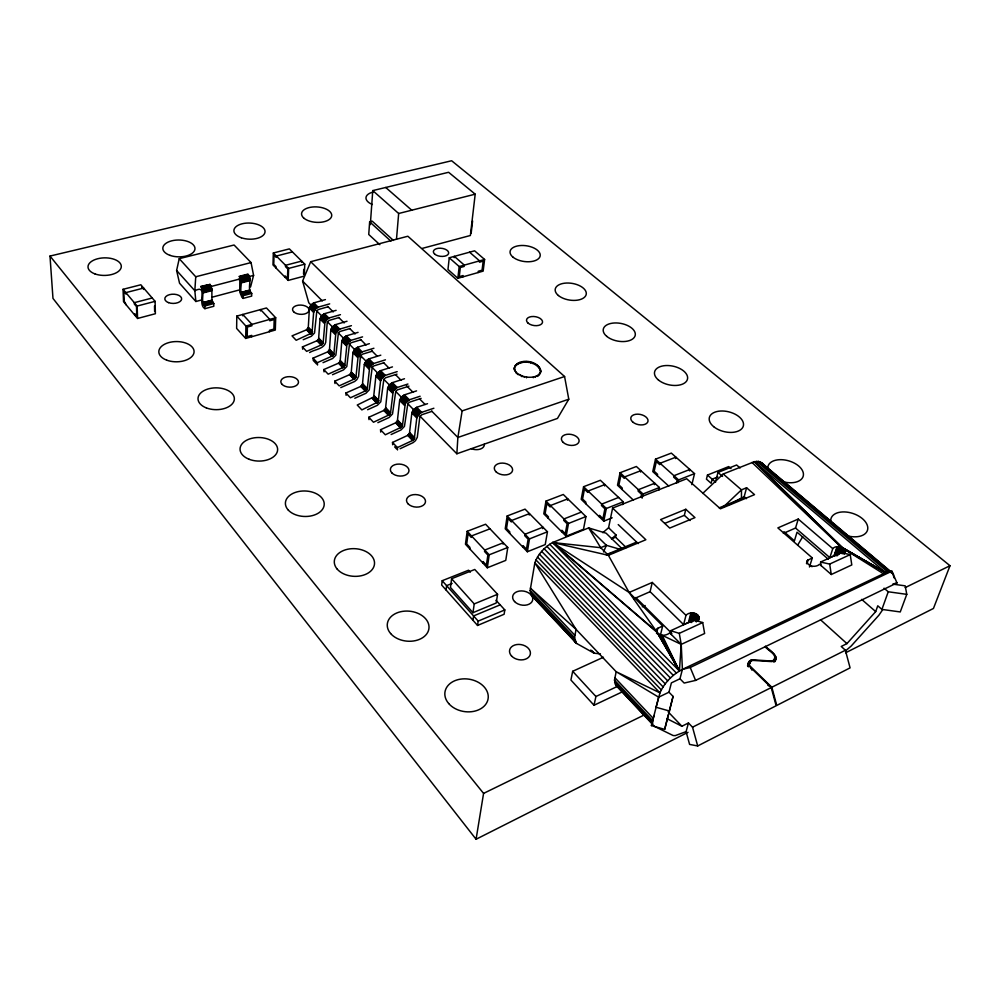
<?xml version="1.0" encoding="UTF-8"?>
<svg xmlns="http://www.w3.org/2000/svg" width="1000" height="1000" viewBox="0 0 1000 1000"><rect width="100%" height="100%" fill="white"/><g stroke="black" fill="none" stroke-linecap="round" stroke-linejoin="round"><path stroke-width="1.5" d="M211.925 300.163L211.863 289.35L210.037 284.438L200.775 286.375C205.825 291.887 199.625 300.875 204.887 305.963L204.9 308.675L213.787 306.288L213.8 303.575L211.925 300.163L203.038 302.525M729.5 504.462L741.45 498.05L741.475 489.85L723.213 474L702.675 493.462M236.8 316.1L236.637 328.438L245.7 338.438L275.312 330.037L275.7 317.75L266.462 307.962L236.8 316.1L245.912 326.062L245.7 338.438M243.025 298.425L243.062 295.738C237.688 290.788 244.275 281.775 239.125 276.388L247.825 274.113C253 279.488 246.325 288.5 251.725 293.412L251.675 296.1L243.025 298.425L241.887 297.213L239.75 291.975L239.812 281.025L239.088 279.1M242.763 315.837L242.787 314.462L251.925 324.387L251.9 325.763L247.4 327.025L247.213 336.637L251.7 335.375L251.663 336.737M260.538 310.938L260.575 309.575L269.8 319.4L269.75 320.775L274.188 319.538L273.888 329.1L269.475 330.337L269.438 331.7M273.325 252.987L272.975 264.913L288.188 280.413L304.25 276.125L304.775 264.175L289.363 248.888L273.325 252.987L288.637 268.412L288.188 280.413M275.988 267.987L276.025 266.663L273.762 264.363L274.05 255.075L276.325 257.375L276.363 256.038L292.413 251.912M285.113 277.288L285.163 275.963L287.475 278.3L287.812 268.975L285.5 266.637L285.538 265.3L301.663 261.087L301.613 262.425M303.538 274.025L303.738 269.387M329.688 303.863L318.1 307.162L315.575 308.95L313.637 312.413L312.05 332.9L296.175 340.262L292.025 335.863L306.5 329.825L308.275 327.762L309.413 308.1L310.675 305.438L313.863 302.863L325.425 299.587M302.7 349.225L302.438 346.9L316.975 340.763L318.6 339.087L320.012 318.95L321.975 315.475L324.513 313.675L336.125 310.338M844.225 554.087C848.15 547.388 836.562 544.175 832.763 548.638L829.85 557.65L795.537 528.038L783.363 533.375M302.438 346.9L306.65 351.375L321.987 344.625L323.15 342.7L325.025 321.538L328.825 318.05L340.45 314.675M310.7 261.7L407.863 236.238L564.575 376.525L568.775 399.2L557.463 418.425L456.85 453.775L457.875 437.475L462.137 410.887L310.7 261.7L302.6 281.075L308.788 302.8L310.963 305.012M250.562 286.975L253.588 275.375L251.05 262.575L234.088 245.012L179.237 258.663L195.738 276.775L194.838 290.738L195.863 301.5L201.775 299.925M316.488 363.875L313.275 360.462L313.025 358.137L327.65 351.887L329.462 349.787L330.812 330L332.1 327.3L335.35 324.675L347.013 321.25M313.025 358.137L317.312 362.675L332.738 355.825L333.9 353.875L335.9 332.638L339.738 329.125L351.413 325.675M324.038 371.887L323.8 369.55L338.488 363.2L340.138 361.5L341.788 341.225L343.8 337.7L346.362 335.863L358.075 332.362M323.8 369.55L328.162 374.175L343.663 367.212L344.85 365.25L346.975 343.938L350.825 340.4L362.562 336.863M393.438 240.438L372.225 221.175L369.65 221.825L368.738 234.488L379.825 244.688M370.312 224.65L372.762 190.6L448.6 172.288L475.2 194.175L470.363 235.5L422.2 248.412M334.975 383.512L334.75 381.175L349.525 374.712L351.188 373L352.95 352.65L354.988 349.113L357.575 347.25L369.35 343.675M334.75 381.175L339.188 385.875L354.775 378.787L355.975 376.825L358.225 355.438L362.113 351.863L373.9 348.25M346.112 395.337L345.9 393L360.75 386.425L362.425 384.7L364.312 364.288L366.375 360.712L368.988 358.837L380.8 355.175M345.9 393L350.412 397.788L366.087 390.588L367.3 388.6L369.688 367.137L373.6 363.525L385.45 359.837M396.5 239.112L398.663 213.5L372.762 190.6M397.188 371.625L385.3 375.412L382.663 377.312L380.562 380.913L378.25 401.825L361.85 409.9L357.25 405.025L373.625 397.013L375.887 376.125L377.25 373.363L380.6 370.625L392.475 366.887M600.4 653.863L594.138 653.213L576.45 643.363L532.175 596.237L530.125 590.55L534.862 562.8C537.938 554.113 544.675 547 552.638 542.525L588.638 527.913L606.125 533.212L622.075 548.737M368.988 419.625L368.8 417.275L383.812 410.475L385.513 408.713L387.65 388.175L389.775 384.562L392.413 382.638L404.487 378.75M368.8 417.275L373.475 422.238L389.312 414.787L390.562 412.775L393.212 391.175L397.2 387.5L407.95 384.012M380.725 432.1L380.55 429.738L395.65 422.825L397.362 421.05L399.637 400.438L401.788 396.8L404.45 394.85L416.575 390.875M380.55 429.738L385.312 434.787L401.238 427.212L402.5 425.2L405.3 403.525L409.325 399.8L420.125 396.238M392.675 444.787L392.525 442.438L407.688 435.387L409.425 433.6L411.85 412.925L413.288 410.125L416.7 407.3L427.525 403.688M397.525 449.938L397.375 447.575L412.575 440.487L414.312 438.688L416.788 417.987L418.975 414.312L421.662 412.337L433.875 408.237M775.013 661.587C779.075 654.5 768.675 650.662 765.475 646.188M449.25 257.775L447.975 269.475L457.85 278.3L483.15 271.125L484.613 259.462L474.588 250.812L449.25 257.775L459.188 266.55L457.85 278.3M454.212 257.675L454.363 256.363L464.312 265.125L464.162 266.438L460.325 267.5L459.275 276.637L463.1 275.55L462.95 276.85M570.962 636.2L576.45 643.363L574.575 637.75L576.038 629.362L534.862 562.8L659.963 692.862L656.075 707.25L669.45 711.025L664.675 729.362L651.438 725.6L658.662 697.175L668.988 692.188L671.388 682.887L679.963 678.775L682.412 669.4L681.237 644.388L679.275 633.362L670.662 630.712L671.338 634.525M471.138 233.438L472.6 220.95M478.137 272.55L478.288 271.262L482.062 270.188L483.188 261.112L479.412 262.175L479.562 260.863L469.562 252.188M470.3 572.163L468.525 570.225L442.2 580.712L441.675 585.05L477.562 625.45L504.125 614.263L504.812 609.925L495.988 600.275M446.05 589.987L446.6 585.65L452.15 583.425M451.6 578.725L450.475 587.463L472.975 612.675L496.225 603.013L497.562 594.288L474.775 569.475L451.6 578.725L474.225 603.913L472.975 612.675M467.175 531.3L465.45 544.212L487.312 567.775L505.763 560.388L507.762 547.475L485.6 524.237L467.175 531.3L489.212 554.812L487.312 567.775M469.762 548.862L469.963 547.438L466.712 543.95L468.062 533.9L471.325 537.388L471.525 535.938L489.975 528.825M472.975 620.288L473.587 615.938L500.175 604.85M482.887 563L483.088 561.575L486.413 565.15L487.875 555.075L484.538 551.5L484.75 550.05L503.275 542.775L503.05 544.212M765.163 646.812C768.7 648.363 781.075 659.262 771.225 661.038L752.95 659.812C749.488 659.488 746.8 663.625 749.412 666.338L771.225 687.575L776.15 705.75L697.688 745.962L692.525 727.188L688.462 722.962L686.087 731.65L675.225 735.625L673.15 735.537L654.425 726.338L616.2 685.662L614.487 680.138L616.175 671.725L576.038 629.362L530.337 588.088L574.862 635.275M514.338 369.588L514.425 367.512L514.763 370.962L514.438 368.875M514.8 366.213L514.7 366.925C520.788 358.7 538.837 361.4 540.662 371.95C540.388 360.35 517.688 356.975 514.312 368.225M477.562 625.45L478.188 621.1L442.2 580.712M515.462 365.725L515.562 365.012M515.675 371.6L516.75 373.612L514.862 370.25M516.587 364.65L516.7 363.938M518.05 363.75L518.15 363.038M519.788 363.05L519.888 362.337M518.25 374.787L516.85 372.887M521.75 362.55L521.862 361.838M520.15 375.112L522.062 376.7L522.175 375.988L518.362 374.075M523.9 362.287L524 361.575M526.138 362.25L526.25 361.538M524.25 377.362L524.362 376.65L522.175 375.988M528.425 362.463L528.538 361.75M526.538 377.812L526.65 377.1C531.45 377.65 537.788 377.25 540.425 372.537L538.462 375.55L537.025 376.475L537.137 375.763M507.175 515.975L505.225 528.787L527.362 551.75L545.225 544.587L547.463 531.775L525.037 509.137L507.175 515.975L529.487 538.888L527.362 551.75M530.688 362.9L530.8 362.188M532.85 363.55L532.962 362.837M534.85 364.4L534.963 363.688M533.3 377.713L533.413 376.987M509.6 533.325L509.812 531.912L506.538 528.5L508.062 518.538L511.362 521.938L511.587 520.5L529.475 513.612L529.237 515.037M536.638 365.425L536.75 364.712M535.275 377.2L535.388 376.488M538.138 366.587L538.25 365.875M539.338 367.863L539.45 367.15M538.462 375.55L538.575 374.837M540.163 369.212L540.275 368.5M539.575 374.462L539.688 373.75M540.612 370.588L540.725 369.875M522.875 547.1L523.112 545.675L526.462 549.163L528.125 539.163L524.738 535.688L524.975 534.25L542.925 527.188L542.675 528.625M688.025 732.3L476.075 839.25L483.575 793.4L50 256.062L451.637 160.75L950 565.725L933.45 608.462L845.6 652.788M698.275 621.112C702.288 613.725 690.212 610.312 685.987 615.325L683.612 624.612L650.1 591.688L652.262 582.438L685.987 615.325M545.962 501.125L543.787 513.837L566.163 536.213L583.488 529.275L585.938 516.562L563.288 494.487L545.962 501.125L568.513 523.45L566.163 536.213M548.212 518.263L548.462 516.85L545.138 513.538L546.838 503.638L550.175 506.95L550.425 505.538L567.762 498.85L567.5 500.262M561.638 531.688L561.888 530.275L565.288 533.663L567.112 523.75L563.688 520.363L563.95 518.938L581.35 512.087M622.65 504.613L623.237 501.812L600.375 480.288L583.575 486.712L581.2 499.325L603.787 521.15L612.188 517.788M585.662 503.638L585.925 502.25L582.575 499.012L584.438 489.2L587.812 492.425L588.075 491.025L604.9 484.538L604.612 485.938M599.212 516.737L599.487 515.337L602.925 518.65L604.9 508.8L601.45 505.5L601.737 504.087L618.612 497.45M603.462 657.225L572.675 671.3L570.913 680.025L594.012 705.25L623.475 691.3M603.787 521.15L606.337 508.488L623.237 501.812M602.812 532.712L608.575 527.762L612.612 508.088L686.675 478.738L720.425 508.8L754.538 494.637L746.587 487.762L741.475 489.85L723.75 506.637M658.787 490.275L659.425 487.5L636.375 466.5L620.075 472.738L617.5 485.25L633.387 500.112M622 489.462L622.288 488.075L618.913 484.925L620.913 475.188L624.312 478.338L624.612 476.938L640.938 470.65L640.638 472.038M616.025 534.975L611.487 538.888L615.562 537.225L616.025 534.975L608.575 527.762M618.212 524.575L638.237 543.6M594.012 705.25L595.913 696.513L617.038 686.587M640.95 497.1L641.562 494.312L638.075 491.087L638.387 489.688L654.762 483.25L654.45 484.65M642.113 498.162L643.025 493.975L659.425 487.5M691.85 484.65L694.538 473.612L671.325 453.113L655.487 459.175L652.75 471.587L668.75 486.087M195.863 301.5L179.55 283.225L176.612 270.475L179.237 258.663M657.288 475.7L657.588 474.325L654.175 471.238L656.325 461.587L659.75 464.663L660.062 463.275L675.913 457.163L675.6 458.55M676.475 483.013L677.125 480.238L673.625 477.1L673.95 475.712L689.837 469.462L689.5 470.85M677.975 482.675L678.625 479.9L694.538 473.612M664.788 523.375L684.338 515.325L685.812 509.275L694.975 517.612L669.725 528.075L660.6 519.587L685.812 509.275M656.663 631.3L657.3 628.638L662.688 625.913L629.125 592.475L552.638 542.525L600.662 547.688L606.413 545.325L620.85 549.538M656.538 633.525L657.837 628.188M660.4 635.237L662.688 625.913M664.675 729.362L668.288 714.7M669.45 711.025L673.062 696.4L668.988 692.188M731.05 468.625L728.688 466.6L707.463 475.05L706.438 479.162L711.125 483.288L712.163 479.175L717.825 476.912M715.863 480.712L717.962 472.438L736.625 465L740.088 467.962M651.438 725.6L654.025 715.512M683.612 624.612L688.425 622.475L690.825 613.188M688.425 622.475L689.225 622.312L691.625 613.038M689.225 622.312L690.075 622.263L692.487 612.975M690.075 622.263L690.962 622.312L693.375 613.038M692.188 621.138L694.262 613.188M668.662 713.3L673.062 696.4M693.062 621.4L695.138 613.45M694.237 620.425L695.975 613.8M695.013 620.862L696.75 614.237M775.9 658.737L774.55 660.675L771.888 661.612L753.2 660.425C750.175 660.138 747.825 663.763 750.1 666.125L771.838 687.262L776.762 705.438L850.075 667.862L845.387 650.238L841.237 646.462L846.938 643.612L875.7 611.6L877.763 605.8L881.912 609.4L900.25 611.95L906.775 594.35L905.2 585.85L893.938 584.288M695.7 621.375L697.438 614.738M696.287 621.938L698.025 615.312M697.1 621.225L698.487 615.925M697.775 620.538L698.825 616.562M698.325 619.862L699.025 617.212M540.312 373.25L540.775 371.238M741.45 498.05L744.163 496.712L746.587 487.762M747.537 665.962L748.575 662.35M747.675 665.962L748.95 661.675M748.213 665.362L749.488 661.075M748.35 666.162L749.375 662.65M748.337 666.862L750.188 660.575M748.888 665.812L750.175 661.525M750.15 663.05L751 660.188M795.537 528.038L798.25 519.062L832.763 548.638M773.662 661.062L774.987 656.775M773.812 662.013L775.588 656.3M774.1 661.675L775.15 658.175M774.55 661.413L775.888 657.125M775.1 660.8L775.987 657.95M806.462 563.387L807.6 560.325L812.3 557.938L777.862 527.9L798.25 519.062M806.787 562.925L807.6 560.325M806.825 563.812L808.037 559.925M809.45 567L812.3 557.938M829.85 557.65L834.087 555.775L837.025 546.763M834.087 555.775L837.75 546.625M838.538 546.575L835.6 555.6L834.812 555.638M836.413 555.65L839.362 546.638M837.25 555.788L840.2 546.775M838.512 554.738L841.038 547.013L754.388 461.688L723.213 474M839.737 553.775L841.85 547.337L754.388 461.688L758.562 461.425L761.65 462.837L892.675 573.188L894.125 577.925M840.913 552.875L842.6 547.725L754.388 461.688L885.713 572.663L889.812 572.038L892.675 573.188M841.6 553.337L843.288 548.188L885.713 572.663L682.412 669.4C672.65 674.438 664.388 682.75 659.963 692.862L616.175 671.725L658.662 697.175M842.2 553.837L843.888 548.688L885.713 572.663L844.388 549.237L843.112 553.1M843.487 553.675L844.75 549.812M844.15 552.962L845 550.388M844.262 553.538L845.113 550.962M845.075 551.512L844.175 552.863M881.912 609.4L888.25 591.775L884.05 588.188M807.275 560.788C806.45 566.737 816.2 567.875 819.525 564.237L831.287 574.5L851.8 564.938L850.225 554.6L841.1 552.663L820.588 562.05L821.162 565.662M698.975 618.462L695.45 621.112M603.475 551.95L606.413 545.325L588.638 527.913L600.662 547.688L608.387 555.3L629.125 592.475L656.712 631.688L679.4 671.012L681.237 644.388L669.75 632.938C666.15 635.763 659.887 636.613 657.038 632.337L552.638 542.525L608.387 555.3L645.863 539.75L612.612 508.088M802.725 536.7L797.938 544.675M882.65 609.75L878.888 615.237L851.225 646L846.125 650.387M657.3 628.638L656.712 631.688L552.638 542.525L679.4 671.012L662.188 635.312L681.237 644.388L704.625 633.5L702.712 622.562L694.013 620.013L670.662 630.712M692.525 727.188L771.225 687.575M845.387 650.238L771.838 687.262L767.9 685.3M666.825 718.587L681.9 726.237L688.462 722.962M483.575 793.4L644.65 714.775M905.175 587.612L950 565.725M679.963 678.775L684.175 683.062L695.6 680.4L896.988 582.925L891.888 571.188L883.312 573.638L844.388 549.237M682.412 669.4L690.225 667.475L891.888 571.188M400.125 448.713L413.137 442.612L415.462 440.65L417.3 437.325L419.85 416.587L421.875 414.712L432.038 411.312M391.125 434.525L401.012 429.95L404.45 426.388L407.85 403.575L409.55 402.175L421.112 398.375M679.275 633.362L702.712 622.562M820.588 562.05L829.663 564.075L850.225 554.6M377.863 422.663L389.1 417.512L392.512 413.988L395.763 391.25L397.45 389.862L408.963 386.15M367.625 409.725L377.4 405.3L380.788 401.8L383.888 379.137L385.55 377.775L397.013 374.15M354.787 398.263L365.913 393.3L369.263 389.825L372.212 367.25L373.875 365.887L383.862 362.788M340.788 387.6L354.613 381.5L356.85 379.637L358.575 376.413L360.462 356L362.4 354.212L372.337 351.188M642.3 606.788L645.138 605.525M332.512 374.712L343.512 369.9L346.812 366.5L349.487 344.075L351.125 342.75L361.012 339.787M633.837 598.812L650.1 591.688M629.125 592.475L652.262 582.438M323.025 362.65L332.6 358.512L335.875 355.125L338.413 332.788L340.037 331.475L349.888 328.587M309.625 352.537C314.675 349.288 323.85 349.275 325.712 342.325L327.25 322.125L329.15 320.4L338.95 317.562M303.2 339.725L311.325 336.287L314.538 332.962L316.837 310.788L318.438 309.5L328.2 306.737M478.188 621.1L504.812 609.925M606.425 554.612L636.525 542.137M719.188 507.863L744.65 497.312M474.225 603.913L497.562 594.288M489.212 554.812L507.762 547.475M529.487 538.888L547.463 531.775M568.513 523.45L585.938 516.562M568.775 399.2L457.875 437.475L431.637 411.05M462.137 410.887L564.575 376.525M606.125 554.65L614.938 552.087M245.912 326.062L275.7 317.75M459.188 266.55L484.613 259.462M892.812 584.075L896.988 582.925M203.525 304.35L212.413 301.975M241.675 294.163L250.325 291.85M203.65 304.55L212.55 302.175M241.8 294.35L250.45 292.038M203.775 304.713L212.675 302.337M241.925 294.513L250.588 292.2M204.887 305.963L213.8 303.575M243.062 295.738L251.725 293.412M212.125 297.188L240.212 289.725M137.562 318.463L155.387 313.725L155.1 301.35L140.838 284.775L123.05 289.312L123.525 301.663L137.562 318.463L137.162 306.038L123.05 289.312M241.188 292.362L249.85 290.05M203.05 302.775L211.938 300.4M241.2 292.6L249.862 290.3M203.075 303.038L211.975 300.675M241.225 292.875L249.887 290.562M203.137 303.325L212.025 300.95M241.287 293.137L249.938 290.837M203.212 303.6L212.1 301.225M241.35 293.412L250.012 291.1M203.3 303.863L212.2 301.488M241.45 293.675L250.1 291.375M203.4 304.125L212.3 301.75M241.55 293.925L250.212 291.625M202.463 289.662L211.412 287.325M240.825 279.613L249.525 277.337M202.65 290.35L211.6 288M241.012 280.287L249.713 278.012M288.637 268.412L304.775 264.175M202.812 291.025L211.75 288.688M241.163 280.963L249.862 278.688M202.925 291.7L211.863 289.35M241.262 281.637L249.963 279.35M202.987 292.35L211.925 290M241.325 282.275L250.025 279.988M203.012 292.962L211.95 290.613M241.337 282.887L250.037 280.587M152.213 298L134.312 302.663L134.362 304.05L136.5 306.575L136.812 316.238L134.675 313.7L134.725 315.062M201.088 286.762L210.037 284.438M239.45 276.762L248.15 274.5M201.4 287.238L210.35 284.9M239.762 277.225L248.463 274.95M201.7 287.775L210.65 285.438M240.062 277.75L248.762 275.475M201.975 288.363L210.925 286.025M240.35 278.337L249.05 276.062M204.9 308.675C196.825 303.837 208.562 283.8 194.838 290.738L176.612 270.475M209.9 286.8L240.037 278.925M249.075 276.562L253.588 275.375M137.162 306.038L155.1 301.35M202.237 289L211.188 286.663M240.6 278.962L249.3 276.688M195.738 276.775L251.05 262.575M398.663 213.5L475.2 194.175M888.25 591.775L906.775 594.35M690.962 622.312L691.85 622.463M697.688 745.962L689.6 744.412L686.087 731.65M524.362 376.65L526.65 377.1M616.2 685.662L618.925 687.075M842.6 547.725L885.713 572.663M532.175 596.237L534.6 597.987M766.087 647.862L774.488 654.712M760.263 461.925L893.562 574.4M758.562 461.425L889.812 572.038M886.912 569.975L889.287 571.987M756.587 461.337L887.887 572.125M828.363 559.263L797.038 532.175L794.425 540.812L783.975 531.7M717.962 472.438L722.562 476.438M744.163 496.712L746.425 498.675M861.663 599.388L875.7 611.6M385.712 187.475L411.737 210.2M707.463 475.05L715.625 482.212M809.725 564.7L812.025 566.725M655.487 459.175L678.625 479.9M820.512 619.763L846.938 643.612M369.65 221.825L390.85 241.125M684.338 515.325L690.05 520.538M620.075 472.738L643.025 493.975M590.775 650.037L594.138 653.213L592.038 650.987M752.013 462.463L841.038 547.013M583.575 486.712L606.337 508.488M615.562 537.225L626.237 547.575M635.75 597.513L671.875 633.475M302.6 281.075L322.287 300.9M327.75 306.413L333.212 311.913M338.688 317.425L344.15 322.938M349.625 328.438L355.087 333.95M360.55 339.45L366.025 344.963M371.488 350.462L376.962 355.975M383.525 362.587L388.988 368.088M395.55 374.7L401.012 380.2M406.488 385.712L413.05 392.325M419.613 398.925L425.075 404.438M313.863 302.863L318.1 307.162M324.513 313.675L328.825 318.05M335.35 324.675L339.738 329.125M346.362 335.863L350.825 340.4M357.575 347.25L362.113 351.863M368.988 358.837L373.6 363.525M380.6 370.625L385.3 375.412M392.413 382.638L397.2 387.5M404.45 394.85L409.325 399.8M416.7 407.3L421.662 412.337M312.975 303.337L317.213 307.638M323.612 314.15L327.925 318.538M334.438 325.163L338.825 329.613M345.45 336.362L349.913 340.887M356.662 347.75L361.2 352.362M368.062 359.35L372.675 364.038M379.675 371.138L384.375 375.925M391.488 383.15L396.262 388.013M403.512 395.375L408.387 400.337M415.763 407.837L420.725 412.875M549.725 544.275L676.35 673.025M312.125 303.938L316.363 308.238M322.762 314.762L327.062 319.137M333.587 325.775L337.962 330.238M344.588 336.975L349.05 341.512M355.788 348.375L360.325 352.987M367.188 359.975L371.8 364.675M378.787 371.788L383.488 376.562M390.588 383.8L395.375 388.663M402.612 396.037L407.488 400.988M414.85 408.5L419.812 413.537M311.35 304.637L315.575 308.95M321.975 315.475L326.287 319.862M332.8 326.5L337.175 330.95M343.8 337.7L348.25 342.25M354.988 349.113L359.525 353.725M366.375 360.712L370.988 365.412M377.975 372.537L382.663 377.312M389.775 384.562L394.55 389.425M401.788 396.8L406.65 401.763M414.025 409.263L418.975 414.312M316.4 310.562L321.85 316.112M327.287 321.662L332.738 327.212M338.175 332.775L343.625 338.325M349.062 343.875L355.6 350.538M359.95 354.975L366.488 361.637M371.938 367.188L378.462 373.85M383.913 379.4L389.35 384.95M395.887 391.613L401.325 397.163M407.863 403.812L414.387 410.475M419.837 416.025L456.85 453.775M310.675 305.438L314.9 309.75M321.3 316.275L325.6 320.662M332.1 327.3L336.475 331.763M343.1 338.525L347.55 343.062M354.288 349.938L358.812 354.55M365.675 361.55L370.275 366.25M377.25 373.363L381.95 378.15M389.05 385.4L393.825 390.275M401.062 397.65L405.925 402.612M413.288 410.125L418.237 415.175M546.875 546.375L673.325 675.375M310.113 306.3L314.337 310.613M320.725 317.137L325.025 321.538M331.538 328.175L335.9 332.638M342.525 339.4L346.975 343.938M353.7 350.812L358.225 355.438M365.075 362.438L369.688 367.137M376.662 374.263L381.35 379.05M388.45 386.3L393.212 391.175M400.45 398.55L405.3 403.525M412.663 411.037L417.612 416.087M309.688 307.188L313.913 311.512M320.3 318.038L324.6 322.438M331.1 329.075L335.462 333.55M342.075 340.312L346.525 344.85M353.25 351.737L357.775 356.362M364.625 363.363L369.225 368.062M376.2 375.188L380.875 379.975M387.975 387.238L392.75 392.113M399.963 399.5L404.825 404.462M412.175 411.975L417.125 417.038M309.413 308.1L313.637 312.413M320.012 318.95L324.312 323.35M330.812 330L335.175 334.462M341.788 341.225L346.225 345.775M352.95 352.65L357.475 357.287M364.312 364.288L368.913 369M375.887 376.125L380.562 380.913M387.65 388.175L392.425 393.05M399.637 400.438L404.5 405.4M411.85 412.925L416.788 417.987M544.163 548.763L670.425 678.012M541.65 551.375L667.7 680.85M539.412 554.163L665.238 683.838M537.513 557.05L663.088 686.888M535.975 559.95L661.312 689.912M308.387 327.35L312.575 331.7M318.9 338.275L323.15 342.7M329.588 349.387L333.9 353.875M340.45 360.675L344.85 365.25M351.5 372.175L355.975 376.825M362.75 383.862L367.3 388.6M374.2 395.763L378.825 400.588M385.85 407.875L390.562 412.775M397.7 420.2L402.5 425.2M409.775 432.75L414.663 437.837M308.275 327.762L312.462 332.113M318.775 338.688L323.025 343.1M329.462 349.787L333.787 354.288M340.325 361.087L344.725 365.662M351.375 372.587L355.85 377.238M362.625 384.275L367.175 389.012M374.062 396.188L378.7 401M385.712 408.3L390.425 413.2M397.562 420.625L402.362 425.613M409.637 433.175L414.525 438.263M308.1 328.162L312.275 332.512M318.6 339.087L322.85 343.512M329.275 350.2L333.6 354.7M340.138 361.5L344.538 366.075M351.188 373L355.662 377.65M362.425 384.7L366.987 389.438M373.875 396.6L378.5 401.425M385.513 408.713L390.225 413.625M397.362 421.05L402.163 426.037M409.425 433.6L414.312 438.688M307.863 328.55L312.05 332.9M318.363 339.487L322.612 343.913M329.038 350.6L333.363 355.1M339.9 361.9L344.288 366.475M350.938 373.4L355.412 378.062M362.188 385.1L366.737 389.837M373.625 397.013L378.25 401.825M385.262 409.125L389.975 414.038M397.1 421.463L401.9 426.45M409.162 434.012L414.05 439.1M307.575 328.925L311.762 333.275M318.075 339.862L322.325 344.288M328.75 350.975L333.062 355.475M339.6 362.287L344 366.863M350.65 373.787L355.112 378.438M361.887 385.487L366.438 390.225M373.312 397.4L377.95 402.212M384.95 409.513L389.663 414.425M396.8 421.85L401.6 426.85M408.85 434.412L413.738 439.5M307.25 329.263L311.425 333.612M317.738 340.2L321.987 344.625M328.413 351.325L332.738 355.825M339.263 362.625L343.663 367.212M350.3 374.137L354.775 378.787M361.538 385.838L366.087 390.588M372.975 397.75L377.6 402.575M384.6 409.875L389.312 414.787M396.45 422.212L401.238 427.212M408.5 434.775L413.387 439.875M306.887 329.562L311.062 333.925M317.375 340.5L321.625 344.925M328.038 351.625L332.362 356.125M338.888 362.938L343.288 367.525M349.925 374.45L354.4 379.113M361.163 386.163L365.712 390.9M372.587 398.075L377.212 402.9M384.212 410.2L388.925 415.112M396.062 422.537L400.85 427.537M408.113 435.112L412.987 440.2M306.5 329.825L310.663 334.175M316.975 340.763L321.225 345.188M327.65 351.887L331.962 356.388M338.488 363.2L342.887 367.788M349.525 374.712L354 379.375M360.75 386.425L365.3 391.175M372.175 398.35L376.812 403.175M383.812 410.475L388.512 415.387M395.65 422.825L400.438 427.825M407.688 435.387L412.575 440.487M668.162 711.875L681.9 726.237M614.837 677.663L653.288 718.425L652.862 720.9L614.487 680.138M392.525 442.438L397.375 447.575M530.125 590.55L574.575 637.75M394.613 446.85L396.55 448.9M530.363 592.775L574.75 639.963M614.6 682.325L652.925 723.075M531.05 594.688L575.375 641.85M615.175 684.188L652.375 723.775M572.675 671.3L595.913 696.513M141.575 286.975L142.988 288.612M761.65 462.837L762.675 464.15M476.075 839.25L52.975 298.4L50 256.062M571.013 636.263L576.45 643.363L573.013 638.425M570.837 635.988L576.45 643.363M657.5 632.975L679.4 671.012L661.287 635.15M658.075 633.55L679.4 671.012L660.387 634.888M658.763 634.075L679.4 671.012L659.55 634.525M750.7 667.463L751.9 670.113M690.225 667.475L695.6 680.4M829.663 564.075L831.287 574.5M317.312 362.675L317.55 365.012M126.3 304.988L124.162 301.125L123.8 291.512L125.887 294L125.838 292.625L143.663 288.062L143.7 289.438M154.512 306.012L154.637 311.512M361.85 357.6A8.512 4.95 4.4 0 1 359.538 356.388M484.3 444.212A9.05 5.637 7.5 0 1 480.425 449.025A9.05 5.637 7.5 0 1 471.413 448.738M372.35 204.5A14.725 7.388 5 0 1 373.025 192.1M767.875 469.1A18.275 10.812 15.9 0 1 785.3 460.062A18.275 10.812 15.9 0 1 803.413 475.1A18.275 10.812 15.9 0 1 783.088 481.737M830.863 522.188A19.15 11.513 18.2 0 1 848.787 512.4A19.15 11.513 18.2 0 1 867.738 529.062A19.15 11.513 18.2 0 1 845.837 535.363M632.725 422A8.762 5.2 11.8 0 0 647.5 422.475A8.762 5.2 11.8 0 0 637.987 414.162A8.762 5.2 11.8 0 0 632.725 422M511.488 655.925A10.562 7.638 10.7 0 0 529.525 656.137A10.562 7.638 10.7 0 0 518.875 644.412A10.562 7.638 10.7 0 0 511.488 655.925M281.95 384.263A8.838 5.25 2.3 0 0 297.25 384.787A8.838 5.25 2.3 0 0 289.775 376.65A8.838 5.25 2.3 0 0 281.95 384.263M528.05 323.1A8.1 4.5 8.5 0 0 541.888 323.65A8.1 4.5 8.5 0 0 533.638 316.488A8.1 4.5 8.5 0 0 528.05 323.1M563.212 442.4A8.95 5.475 10.2 0 0 578.438 442.863A8.95 5.475 10.2 0 0 569.113 434.212A8.95 5.475 10.2 0 0 563.212 442.4M496 471.763A9.213 5.838 8.5 0 0 511.788 472.188A9.213 5.838 8.5 0 0 502.587 463.088A9.213 5.838 8.5 0 0 496 471.763M293.612 311.737A8.287 4.625 2.9 0 0 307.962 312.312A8.287 4.625 2.9 0 0 300.887 305.075A8.287 4.625 2.9 0 0 293.612 311.737M434.637 254.062A7.675 4.05 6.2 0 0 447.863 254.662A7.675 4.05 6.2 0 0 440.538 248.212A7.675 4.05 6.2 0 0 434.637 254.062M514.55 601.538A10.163 7.062 10.2 0 0 531.912 601.825A10.163 7.062 10.2 0 0 521.638 590.913A10.163 7.062 10.2 0 0 514.55 601.538M391.812 472.85A9.325 5.962 5.2 0 0 407.925 473.288A9.325 5.962 5.2 0 0 399.275 464.075A9.325 5.962 5.2 0 0 391.812 472.85M408.025 503.775A9.537 6.238 5.8 0 0 424.475 504.175A9.537 6.238 5.8 0 0 415.525 494.562A9.537 6.238 5.8 0 0 408.025 503.775M168.5 302.625A8.425 4.625 0.1 0 0 181.625 299.15A8.425 4.625 0.1 0 0 169.537 294.65A8.425 4.625 0.1 0 0 168.5 302.625M303.6 217.9A15.125 7.725 3.7 0 0 329.75 219.1A15.125 7.725 3.7 0 0 316.6 206.9A15.125 7.725 3.7 0 0 303.6 217.9M241.3 237.75A15.575 8.062 2.2 0 0 265.038 231.8A15.575 8.062 2.2 0 0 242.1 223.8A15.575 8.062 2.2 0 0 241.3 237.75M169.988 255.362A16.087 8.425 0.7 0 0 194.95 249.1A16.087 8.425 0.7 0 0 171.775 240.812A16.087 8.425 0.7 0 0 169.988 255.362M94.938 273.9A16.65 8.787 -1 0 0 121.225 267.312A16.65 8.787 -1 0 0 97.825 258.712A16.65 8.787 -1 0 0 94.938 273.9M166.663 360.138A17.637 10.125 -0.3 0 0 194.05 352.275A17.637 10.125 -0.3 0 0 168.637 342.638A17.637 10.125 -0.3 0 0 166.663 360.138M206.388 407.925A18.188 10.913 0.2 0 0 234.35 399.288A18.188 10.913 0.2 0 0 207.812 389.05A18.188 10.913 0.2 0 0 206.388 407.925M249.088 459.263A18.787 11.775 1 0 0 277.625 449.775A18.787 11.775 1 0 0 249.85 438.862A18.787 11.775 1 0 0 249.088 459.263M287.975 509.75A19.425 12.75 2 0 0 321.613 510.45A19.425 12.75 2 0 0 304.812 490.975A19.425 12.75 2 0 0 287.975 509.75M337.238 569.163A20.137 13.825 3.5 0 0 372.075 569.7A20.137 13.825 3.5 0 0 353.913 548.65A20.137 13.825 3.5 0 0 337.238 569.163M390.625 633.538A20.938 15.037 5.7 0 0 426.75 633.9A20.938 15.037 5.7 0 0 407.062 611.062A20.938 15.037 5.7 0 0 390.625 633.538M448.688 703.538A21.837 16.375 8.8 0 0 486.188 703.688A21.837 16.375 8.8 0 0 464.762 678.838A21.837 16.375 8.8 0 0 448.688 703.538M512.95 257.113A15.213 7.95 8 0 0 538.962 258.25A15.213 7.95 8 0 0 523.488 245.5A15.213 7.95 8 0 0 512.95 257.113M558.4 295.512A15.7 8.438 9.1 0 0 585.125 296.588A15.7 8.438 9.1 0 0 568.675 283.038A15.7 8.438 9.1 0 0 558.4 295.512M606.8 336.4A16.238 8.975 10.5 0 0 634.263 337.413A16.238 8.975 10.5 0 0 616.737 322.962A16.238 8.975 10.5 0 0 606.8 336.4M658.438 380.012A16.838 9.55 12 0 0 686.688 380.95A16.838 9.55 12 0 0 667.987 365.538A16.838 9.55 12 0 0 658.438 380.012M713.637 426.637A17.512 10.163 13.8 0 0 742.712 427.488A17.512 10.163 13.8 0 0 722.712 411A17.512 10.163 13.8 0 0 713.637 426.637"/></g></svg>
